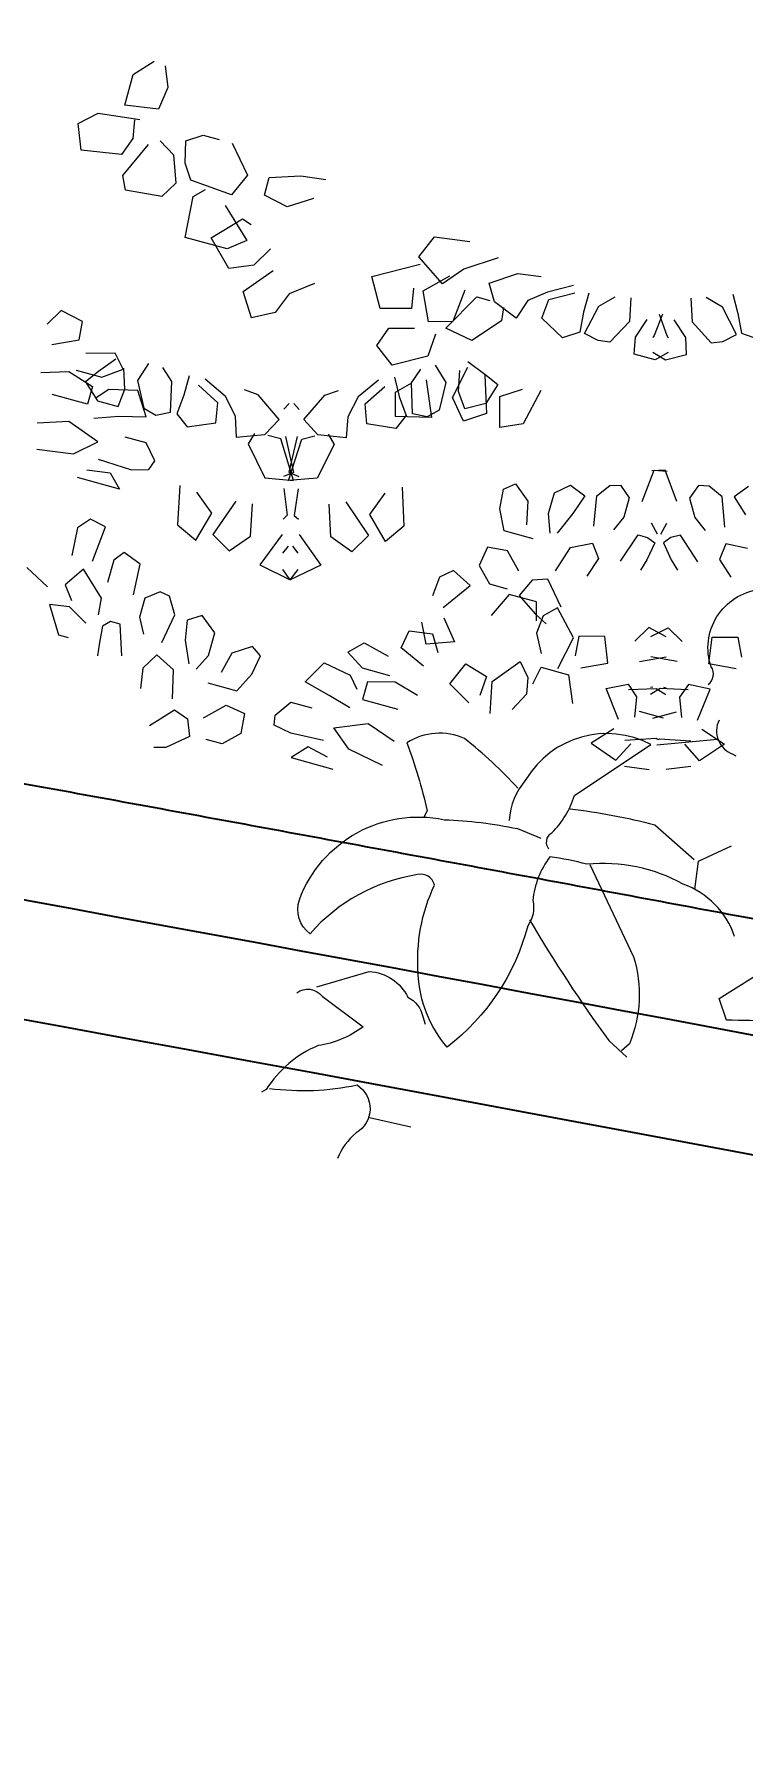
# Model space of a CAD drawing. Header units: metres. Extents: x 10 to 239, y 2 to 253.
# Drawn here: x 83.03 to 83.631, y 170.955 to 172.418 of the extents above; entities that cross this region are included whole.
import ezdxf

# ---------------------------------------------------------------- set-up
doc = ezdxf.new("R2010")
doc.units = ezdxf.units.M
doc.header["$MEASUREMENT"] = 0
doc.layers.get('Defpoints').update_dxf_attribs({"color": 9})
doc.layers.add('-cotas', color=252, linetype='Continuous')
doc.layers.add('1', color=7, linetype='Continuous')
doc.layers.add('bloques veg', color=7, linetype='Continuous', lineweight=0, true_color=0xbbd5a5)
doc.styles.get("Standard").update_dxf_attribs({"font": 'arial.ttf'})
doc.dimstyles.get("Standard").update_dxf_attribs({"dimtxt": 0.18, "dimasz": 0.18, "dimexe": 0.18, "dimexo": 0.0625, "dimgap": 0.09, "dimtad": 0, "dimtih": 1, "dimtoh": 1, "dimdec": 4, "dimzin": 0, "dimdsep": 46, "dimtxsty": 'Standard', "dimcen": 0.09, "dimadec": 0, "dimazin": 0, "dimtfac": 1, "dimtdec": 4, "dimtofl": 0, "dimtmove": 0, "dimatfit": 3, "dimfxl": 1, "dimtolj": 1, "dimtzin": 0, "dimarcsym": 0})

# ---------------------------------------------------------------- blocks, each defined once
blk = doc.blocks.new('A$C510C2C19')
at = {"layer": 'bloques veg'}
for points in [[(233.65, 302.13, 0.4142), (234.5, 312.34, -0.472687), (258.33, 358.3, -0.53009), (285.57, 312.34, 0.260727), (284.72, 296.17), (285.57, 294.47)], [(241.48, 282.55, 0.442368), (250.84, 263.83), (252.54, 262.98)], [(151.26, 201.7, -0.449051), (152.11, 211.06, 0.125443), (163.18, 233.19), (204.03, 265.53, 0.401047), (135.09, 240, 0.163773), (127.43, 216.17)], [(130.84, 234.89, 0.03952), (98.5, 260.43, 0.257141), (66.16, 255.32, -0.03508), (80.63, 217.87), (78.92, 213.62)], [(161.48, 225.53, -0.032883), (209.99, 220.43), (233.82, 202.55)], [(260.2, 160.85, 0.228485), (228.71, 188.09, 0.153412), (173.39, 194.89, 0.03476), (152.11, 197.45, 0.136078), (144.46, 171.91, -0.226822), (142.75, 157.45, -0.168655), (102.75, 85.11, -0.166977), (83.18, 125.11, -0.132034), (88.29, 176.17, 0.4142), (78.07, 181.28, 0.176117), (20.2, 142.98, -0.333328), (12.54, 161.7, -0.370255), (90.84, 213.62, -0.04158), (132.54, 211.91), (146.16, 207.66)], [(175.09, 194.89), (204.03, 144.68, -0.172211), (205.73, 95.32), (201.48, 91.06)], [(143.6, 160.85, 0.024628), (193.82, 96.17), (204.88, 87.66)], [(332.54, 115.74, 0.090576), (285.73, 114.89, -0.006271), (259.35, 113.19), (254.24, 125.11), (290.84, 152.34), (345.31, 154.04), (368.29, 144.68, 0.068298), (377.65, 130.21), (395.52, 127.66), (398.92, 128.51), (399.77, 125.96), (427.01, 106.38, -0.125), (453.39, 98.72), (449.99, 87.66)], [(26.38, 113.19), (55.32, 124.26, -0.273697), (78.3, 111.49, -0.236053), (87.66, 101.28), (89.36, 97.02)], [(15.32, 108.94, -0.4142), (29.79, 108.09), (54.47, 92.77, -0.123093), (29.79, 80, 0.156387), (2.55, 52.77), (0, 51.06)], [(4.26, 53.62, 0.084976), (53.62, 59.57, -0.560455), (55.32, 32.34, 0.122009), (45.96, 17.02)]]:
    blk.add_lwpolyline(points, format="xyb", dxfattribs=at)
for points in [[(241.48, 271.49), (207.43, 265.53)], [(235.52, 185.53), (236.37, 201.7), (254.24, 211.91)], [(62.13, 41.7), (85.96, 38.3)]]:
    blk.add_lwpolyline(points, dxfattribs=at)
blk = doc.blocks.new('A$C0C3707A3')
at = {"layer": 'bloques veg'}
for p, q in [((1.1335, 0.4979), (1.1476, 0.5069)), ((1.1549, 0.5038), (1.1568, 0.4893)), ((1.128, 0.4773), (1.1335, 0.4979)), ((1.1568, 0.4893), (1.1506, 0.4747)), ((1.1506, 0.4747), (1.128, 0.4773)), ((1.0967, 0.4647), (1.1102, 0.4716)), ((1.0989, 0.4467), (1.0967, 0.4647)), ((1.1102, 0.4716), (1.1382, 0.4675)), ((1.1347, 0.4673), (1.1336, 0.4548)), ((1.1336, 0.4548), (1.1261, 0.444)), ((1.1519, 0.4534), (1.161, 0.444)), ((1.1688, 0.4384), (1.1693, 0.4534)), ((1.1693, 0.4534), (1.1808, 0.4573)), ((1.1808, 0.4573), (1.1917, 0.4544)), ((1.1261, 0.444), (1.0989, 0.4467)), ((1.1269, 0.4298), (1.1442, 0.4508)), ((1.161, 0.444), (1.1628, 0.4249)), ((1.2004, 0.4521), (1.2109, 0.4306)), ((1.1289, 0.42), (1.1269, 0.4298)), ((1.1727, 0.4269), (1.1688, 0.4384)), ((1.2109, 0.4306), (1.2003, 0.4172)), ((1.2256, 0.429), (1.2469, 0.4303)), ((1.2469, 0.4303), (1.2637, 0.4281)), ((1.1534, 0.4158), (1.1289, 0.42)), ((1.1628, 0.4249), (1.1534, 0.4158)), ((1.2003, 0.4172), (1.1727, 0.4269)), ((1.1744, 0.416), (1.1827, 0.4207)), ((1.2224, 0.4171), (1.2256, 0.429)), ((1.1693, 0.3882), (1.1744, 0.416)), ((1.1961, 0.4101), (1.2107, 0.3865)), ((1.2378, 0.4094), (1.2224, 0.4171)), ((1.2556, 0.4151), (1.2378, 0.4094)), ((1.1867, 0.3882), (1.2077, 0.4012)), ((1.2077, 0.4012), (1.2136, 0.3973)), ((1.1975, 0.3807), (1.1693, 0.3882)), ((1.1987, 0.3676), (1.1867, 0.3882)), ((1.2107, 0.3865), (1.1975, 0.3807)), ((1.3267, 0.3763), (1.3372, 0.3898)), ((1.3372, 0.3898), (1.3609, 0.3869)), ((1.2267, 0.381), (1.2156, 0.37)), ((1.2951, 0.3627), (1.3277, 0.3714)), ((1.3427, 0.3581), (1.3267, 0.3763)), ((1.3801, 0.376), (1.357, 0.3682)), ((1.2156, 0.37), (1.1987, 0.3676)), ((1.2085, 0.3522), (1.2286, 0.3665)), ((1.301, 0.3413), (1.2951, 0.3627)), ((1.3298, 0.3534), (1.3477, 0.3637)), ((1.357, 0.3682), (1.3427, 0.3581)), ((1.3743, 0.3589), (1.3935, 0.3654)), ((1.3935, 0.3654), (1.4093, 0.3635)), ((1.2142, 0.3343), (1.2085, 0.3522)), ((1.2395, 0.3508), (1.2303, 0.3382)), ((1.2566, 0.3579), (1.2395, 0.3508)), ((1.3233, 0.3551), (1.322, 0.3415)), ((1.3336, 0.3326), (1.3298, 0.3534)), ((1.3452, 0.3283), (1.366, 0.3495)), ((1.3579, 0.354), (1.3499, 0.3329)), ((1.366, 0.3495), (1.3747, 0.3472)), ((1.3779, 0.3463), (1.3743, 0.3589)), ((1.4135, 0.3531), (1.4003, 0.3473)), ((1.4099, 0.3354), (1.4145, 0.3481)), ((1.431, 0.3577), (1.4135, 0.3531)), ((1.4145, 0.3481), (1.432, 0.3528)), ((1.4413, 0.3526), (1.4378, 0.3396)), ((1.4482, 0.3438), (1.4592, 0.3501)), ((1.4696, 0.3497), (1.4688, 0.3336)), ((1.5101, 0.3497), (1.511, 0.3336)), ((1.5315, 0.3438), (1.5205, 0.3501)), ((1.5384, 0.3526), (1.5419, 0.3396)), ((1.0861, 0.3384), (1.0767, 0.3293)), ((1.1005, 0.3311), (1.0861, 0.3384)), ((1.2303, 0.3382), (1.2142, 0.3343)), ((1.322, 0.3415), (1.301, 0.3413)), ((1.3925, 0.3354), (1.3779, 0.3463)), ((1.3839, 0.3424), (1.3826, 0.3334)), ((1.4003, 0.3473), (1.3925, 0.3354)), ((1.4378, 0.3396), (1.4354, 0.3263)), ((1.4386, 0.3254), (1.4482, 0.3438)), ((1.491, 0.3387), (1.4855, 0.3244)), ((1.4888, 0.3387), (1.4942, 0.3244)), ((1.5411, 0.3254), (1.5315, 0.3438)), ((1.5419, 0.3396), (1.5443, 0.3263)), ((1.0984, 0.3188), (1.1005, 0.3311)), ((1.2989, 0.3163), (1.3068, 0.3281)), ((1.3068, 0.3281), (1.3242, 0.3281)), ((1.3499, 0.3329), (1.3336, 0.3326)), ((1.3628, 0.3201), (1.3452, 0.3283)), ((1.3826, 0.3334), (1.3628, 0.3201)), ((1.4239, 0.3224), (1.4099, 0.3354)), ((1.4354, 0.3263), (1.4239, 0.3224)), ((1.4478, 0.3206), (1.4386, 0.3254)), ((1.4688, 0.3336), (1.4557, 0.3196)), ((1.473, 0.3232), (1.4808, 0.335)), ((1.5068, 0.3232), (1.4989, 0.335)), ((1.511, 0.3336), (1.524, 0.3196)), ((1.5319, 0.3206), (1.5411, 0.3254)), ((1.5443, 0.3263), (1.5559, 0.3224)), ((1.08, 0.3156), (1.0984, 0.3188)), ((1.3093, 0.303), (1.2989, 0.3163)), ((1.3383, 0.3243), (1.3332, 0.3094)), ((1.4557, 0.3196), (1.4478, 0.3206)), ((1.4722, 0.3117), (1.473, 0.3232)), ((1.4855, 0.3244), (1.4847, 0.3229)), ((1.4942, 0.3244), (1.495, 0.3229)), ((1.5075, 0.3117), (1.5068, 0.3232)), ((1.524, 0.3196), (1.5319, 0.3206)), ((1.1227, 0.31), (1.1028, 0.3095)), ((1.1231, 0.306), (1.1115, 0.2974)), ((1.128, 0.2993), (1.1227, 0.31)), ((1.1451, 0.3032), (1.1379, 0.2916)), ((1.3332, 0.3094), (1.3093, 0.303)), ((1.3381, 0.3032), (1.3454, 0.2916)), ((1.3501, 0.2816), (1.3603, 0.3022)), ((1.3602, 0.306), (1.3718, 0.2974)), ((1.4863, 0.308), (1.4722, 0.3117)), ((1.4847, 0.313), (1.4934, 0.308)), ((1.495, 0.313), (1.4863, 0.308)), ((1.4934, 0.308), (1.5075, 0.3117)), ((1.0726, 0.2966), (1.0914, 0.2974)), ((1.0914, 0.2974), (1.1074, 0.2873)), ((1.0964, 0.2984), (1.1137, 0.2938)), ((1.1115, 0.2974), (1.1027, 0.2905)), ((1.1027, 0.2905), (1.1109, 0.2778)), ((1.1137, 0.2938), (1.128, 0.2993)), ((1.1293, 0.2857), (1.1285, 0.2999)), ((1.1379, 0.2916), (1.1422, 0.2729)), ((1.161, 0.2912), (1.1547, 0.3006)), ((1.1601, 0.2705), (1.161, 0.2912)), ((1.1725, 0.2951), (1.169, 0.282)), ((1.1833, 0.293), (1.1968, 0.2816)), ((1.3, 0.293), (1.2864, 0.2816)), ((1.3108, 0.2951), (1.3142, 0.282)), ((1.3115, 0.285), (1.3225, 0.2914)), ((1.3223, 0.2912), (1.3286, 0.3006)), ((1.3232, 0.2705), (1.3223, 0.2912)), ((1.3323, 0.2934), (1.336, 0.268)), ((1.3454, 0.2916), (1.3411, 0.2729)), ((1.354, 0.2857), (1.3548, 0.2999)), ((1.3717, 0.2968), (1.3729, 0.2709)), ((1.3718, 0.2974), (1.3806, 0.2905)), ((1.3806, 0.2905), (1.3724, 0.2778)), ((1.1042, 0.2754), (1.0803, 0.2818)), ((1.1074, 0.2873), (1.1042, 0.2754)), ((1.1185, 0.2855), (1.11, 0.2797)), ((1.1381, 0.2849), (1.1185, 0.2855)), ((1.125, 0.274), (1.1293, 0.2857)), ((1.1438, 0.2671), (1.1381, 0.2849)), ((1.169, 0.282), (1.1645, 0.2693)), ((1.1921, 0.277), (1.179, 0.2887)), ((1.1968, 0.2816), (1.2037, 0.2681)), ((1.2192, 0.2826), (1.21, 0.2858)), ((1.2334, 0.266), (1.2192, 0.2826)), ((1.2499, 0.266), (1.2641, 0.2826)), ((1.2641, 0.2826), (1.2733, 0.2858)), ((1.2864, 0.2816), (1.2796, 0.2681)), ((1.2912, 0.277), (1.3043, 0.2887)), ((1.3118, 0.2686), (1.3115, 0.285)), ((1.3142, 0.282), (1.3188, 0.2693)), ((1.3575, 0.2657), (1.3501, 0.2816)), ((1.3583, 0.274), (1.354, 0.2857)), ((1.3818, 0.2825), (1.3971, 0.2876)), ((1.382, 0.2615), (1.3818, 0.2825)), ((1.4096, 0.2866), (1.3978, 0.2642)), ((1.1086, 0.2661), (1.1253, 0.2674)), ((1.1109, 0.2778), (1.125, 0.274)), ((1.1253, 0.2674), (1.1438, 0.2671)), ((1.1422, 0.2729), (1.1503, 0.2684)), ((1.1503, 0.2684), (1.1601, 0.2705)), ((1.1645, 0.2693), (1.1714, 0.2605)), ((1.1908, 0.2634), (1.1921, 0.277)), ((1.2037, 0.2681), (1.2046, 0.2539)), ((1.24, 0.2769), (1.2365, 0.2729)), ((1.2433, 0.2769), (1.2468, 0.2729)), ((1.2796, 0.2681), (1.2787, 0.2539)), ((1.2925, 0.2634), (1.2912, 0.277)), ((1.336, 0.268), (1.3118, 0.2686)), ((1.3188, 0.2693), (1.3119, 0.2605)), ((1.333, 0.2684), (1.3232, 0.2705)), ((1.3411, 0.2729), (1.333, 0.2684)), ((1.3729, 0.2709), (1.3575, 0.2657)), ((1.3724, 0.2778), (1.3583, 0.274)), ((1.0917, 0.2636), (1.0704, 0.2623)), ((1.1114, 0.2502), (1.0917, 0.2636)), ((1.1714, 0.2605), (1.1908, 0.2634)), ((1.2046, 0.2539), (1.2237, 0.2558)), ((1.2169, 0.2564), (1.2127, 0.2494)), ((1.2237, 0.2558), (1.2334, 0.266)), ((1.2596, 0.2558), (1.2499, 0.266)), ((1.2787, 0.2539), (1.2596, 0.2558)), ((1.2664, 0.2564), (1.2706, 0.2494)), ((1.3119, 0.2605), (1.2925, 0.2634)), ((1.3978, 0.2642), (1.382, 0.2615)), ((1.0704, 0.2449), (1.0951, 0.2418)), ((1.0951, 0.2418), (1.1114, 0.2502)), ((1.1438, 0.2497), (1.1297, 0.2534)), ((1.1499, 0.2376), (1.1438, 0.2497)), ((1.2127, 0.2494), (1.224, 0.2266)), ((1.2345, 0.2529), (1.2258, 0.2552)), ((1.2433, 0.2249), (1.2345, 0.2529)), ((1.2378, 0.2546), (1.2432, 0.2304)), ((1.24, 0.2249), (1.2488, 0.2529)), ((1.2455, 0.2546), (1.2401, 0.2304)), ((1.2488, 0.2529), (1.2575, 0.2552)), ((1.2706, 0.2494), (1.2593, 0.2266)), ((1.1117, 0.2385), (1.1342, 0.2313)), ((1.1459, 0.2316), (1.1499, 0.2376)), ((1.4782, 0.2124), (1.4862, 0.2335)), ((1.4936, 0.2335), (1.4847, 0.233)), ((1.4862, 0.2335), (1.495, 0.233)), ((1.5016, 0.2124), (1.4936, 0.2335)), ((1.1261, 0.2183), (1.0979, 0.2259)), ((1.104, 0.2312), (1.1197, 0.2293)), ((1.1197, 0.2293), (1.1261, 0.2183)), ((1.1342, 0.2313), (1.1459, 0.2316)), ((1.1667, 0.221), (1.1654, 0.1946)), ((1.224, 0.2266), (1.2433, 0.2249)), ((1.2432, 0.2304), (1.2365, 0.2276)), ((1.2593, 0.2266), (1.24, 0.2249)), ((1.2401, 0.2304), (1.2468, 0.2276)), ((1.3166, 0.221), (1.3179, 0.1946)), ((1.3848, 0.22), (1.3928, 0.2237)), ((1.3928, 0.2237), (1.4013, 0.2121)), ((1.4191, 0.2178), (1.4298, 0.223)), ((1.4298, 0.223), (1.4395, 0.2158)), ((1.4477, 0.2159), (1.4565, 0.2229)), ((1.4565, 0.2229), (1.4636, 0.2233)), ((1.4636, 0.2233), (1.4695, 0.2147)), ((1.5161, 0.2233), (1.5102, 0.2147)), ((1.5232, 0.2229), (1.5161, 0.2233)), ((1.532, 0.2159), (1.5232, 0.2229)), ((1.5499, 0.223), (1.5402, 0.2158)), ((1.1884, 0.2024), (1.1783, 0.2167)), ((1.2046, 0.2108), (1.1893, 0.1882)), ((1.2146, 0.1872), (1.2158, 0.209)), ((1.2368, 0.2194), (1.2393, 0.2014)), ((1.2465, 0.2194), (1.244, 0.2014)), ((1.2687, 0.1872), (1.2675, 0.209)), ((1.2786, 0.2108), (1.294, 0.1882)), ((1.2949, 0.2024), (1.305, 0.2167)), ((1.3824, 0.2067), (1.3848, 0.22)), ((1.4013, 0.2121), (1.4005, 0.196)), ((1.4153, 0.2037), (1.4191, 0.2178)), ((1.4395, 0.2158), (1.4317, 0.2039)), ((1.4457, 0.1955), (1.4477, 0.2159)), ((1.4695, 0.2147), (1.466, 0.2017)), ((1.5102, 0.2147), (1.5137, 0.2017)), ((1.534, 0.1955), (1.532, 0.2159)), ((1.5402, 0.2158), (1.548, 0.2039)), ((1.1067, 0.1979), (1.0981, 0.1921)), ((1.1169, 0.1929), (1.1067, 0.1979)), ((1.1778, 0.1843), (1.1884, 0.2024)), ((1.2393, 0.2014), (1.2365, 0.1989)), ((1.244, 0.2014), (1.2468, 0.1989)), ((1.3055, 0.1843), (1.2949, 0.2024)), ((1.3854, 0.1919), (1.3824, 0.2067)), ((1.4165, 0.1906), (1.4153, 0.2037)), ((1.4317, 0.2039), (1.4211, 0.1905)), ((1.466, 0.2017), (1.459, 0.1931)), ((1.4888, 0.1904), (1.4847, 0.1978)), ((1.4909, 0.1904), (1.495, 0.1978)), ((1.5137, 0.2017), (1.5207, 0.1931)), ((1.0981, 0.1921), (1.0943, 0.1733)), ((1.1084, 0.1696), (1.1169, 0.1929)), ((1.1654, 0.1946), (1.1778, 0.1843)), ((1.1893, 0.1882), (1.2003, 0.1771)), ((1.2003, 0.1771), (1.2146, 0.1872)), ((1.2359, 0.1885), (1.2211, 0.168)), ((1.2474, 0.1885), (1.2622, 0.168)), ((1.283, 0.1771), (1.2687, 0.1872)), ((1.294, 0.1882), (1.283, 0.1771)), ((1.3179, 0.1946), (1.3055, 0.1843)), ((1.405, 0.1867), (1.3854, 0.1919)), ((1.4639, 0.172), (1.4756, 0.1898)), ((1.4756, 0.1898), (1.4821, 0.1881)), ((1.4821, 0.1881), (1.487, 0.1845)), ((1.4976, 0.1881), (1.4928, 0.1845)), ((1.5041, 0.1898), (1.4976, 0.1881)), ((1.5159, 0.172), (1.5041, 0.1898)), ((1.1297, 0.1755), (1.1226, 0.1704)), ((1.1405, 0.1679), (1.1297, 0.1755)), ((1.2365, 0.1759), (1.2402, 0.1807)), ((1.2468, 0.1759), (1.2431, 0.1807)), ((1.3743, 0.1809), (1.3687, 0.1685)), ((1.3877, 0.1785), (1.3743, 0.1809)), ((1.3956, 0.1647), (1.3877, 0.1785)), ((1.4201, 0.1651), (1.4302, 0.1811)), ((1.4302, 0.1811), (1.445, 0.1841)), ((1.445, 0.1841), (1.4492, 0.1736)), ((1.487, 0.1845), (1.4816, 0.1731)), ((1.4928, 0.1845), (1.4981, 0.1731)), ((1.5347, 0.1841), (1.5306, 0.1736)), ((1.5495, 0.1811), (1.5347, 0.1841)), ((1.0781, 0.1521), (1.0641, 0.1651)), ((1.1023, 0.1642), (1.0901, 0.1535)), ((1.1145, 0.1447), (1.1023, 0.1642)), ((1.1226, 0.1704), (1.1185, 0.1552)), ((1.1361, 0.147), (1.1405, 0.1679)), ((1.2211, 0.168), (1.2416, 0.1579)), ((1.2416, 0.1579), (1.2365, 0.1649)), ((1.2622, 0.168), (1.2416, 0.1579)), ((1.2416, 0.1579), (1.2468, 0.1649)), ((1.3514, 0.1649), (1.3421, 0.1605)), ((1.3627, 0.1549), (1.3514, 0.1649)), ((1.3687, 0.1685), (1.3758, 0.1561)), ((1.4492, 0.1736), (1.4413, 0.1618)), ((1.4816, 0.1731), (1.4774, 0.1661)), ((1.4981, 0.1731), (1.5023, 0.1661)), ((1.5306, 0.1736), (1.5384, 0.1618)), ((1.0901, 0.1535), (1.0943, 0.1431)), ((1.3421, 0.1605), (1.3375, 0.1477)), ((1.3448, 0.14), (1.3627, 0.1549)), ((1.3758, 0.1561), (1.3878, 0.1529)), ((1.4045, 0.1589), (1.3959, 0.1484)), ((1.4151, 0.1595), (1.4045, 0.1589)), ((1.4241, 0.1408), (1.4151, 0.1595)), ((1.0931, 0.1387), (1.0795, 0.1401)), ((1.0795, 0.1401), (1.0857, 0.1198)), ((1.1127, 0.1335), (1.1145, 0.1447)), ((1.1437, 0.145), (1.1402, 0.132)), ((1.1541, 0.1492), (1.1437, 0.145)), ((1.1603, 0.1463), (1.1541, 0.1492)), ((1.1639, 0.1337), (1.1603, 0.1463)), ((1.3891, 0.149), (1.3771, 0.1348)), ((1.4075, 0.1441), (1.3891, 0.149)), ((1.3959, 0.1484), (1.4066, 0.1362)), ((1.4076, 0.1313), (1.4075, 0.1441)), ((1.4216, 0.1403), (1.412, 0.1347)), ((1.4325, 0.12), (1.4216, 0.1403)), ((1.1041, 0.1277), (1.0931, 0.1387)), ((1.1208, 0.129), (1.1153, 0.1258)), ((1.1273, 0.1273), (1.1208, 0.129)), ((1.1402, 0.132), (1.143, 0.1207)), ((1.1554, 0.1151), (1.1639, 0.1337)), ((1.1723, 0.1303), (1.171, 0.1167)), ((1.1825, 0.1334), (1.1723, 0.1303)), ((1.191, 0.1218), (1.1825, 0.1334)), ((1.3334, 0.1151), (1.3304, 0.1299)), ((1.3452, 0.1329), (1.3525, 0.1169)), ((1.4066, 0.1362), (1.4141, 0.1295)), ((1.412, 0.1347), (1.4077, 0.1231)), ((1.0857, 0.1198), (1.0922, 0.118)), ((1.1153, 0.1258), (1.1135, 0.1147)), ((1.1286, 0.106), (1.1273, 0.1273)), ((1.171, 0.1167), (1.1737, 0.1009)), ((1.1869, 0.1066), (1.191, 0.1218)), ((1.3165, 0.1126), (1.3219, 0.124)), ((1.3219, 0.124), (1.3376, 0.1221)), ((1.3525, 0.1169), (1.3334, 0.1151)), ((1.3376, 0.1221), (1.3412, 0.1095)), ((1.4077, 0.1231), (1.411, 0.1094)), ((1.4223, 0.0994), (1.4325, 0.12)), ((1.4363, 0.1213), (1.4339, 0.1079)), ((1.4537, 0.1212), (1.4363, 0.1213)), ((1.4559, 0.1032), (1.4537, 0.1212)), ((1.4833, 0.1273), (1.4739, 0.1182)), ((1.495, 0.1213), (1.4833, 0.1273)), ((1.4847, 0.1213), (1.4964, 0.1273)), ((1.4964, 0.1273), (1.5059, 0.1182)), ((1.5238, 0.1032), (1.526, 0.1212)), ((1.526, 0.1212), (1.5434, 0.1213)), ((1.5434, 0.1213), (1.5458, 0.1079)), ((1.1135, 0.1147), (1.1122, 0.1057)), ((1.152, 0.1067), (1.1426, 0.0976)), ((1.1633, 0.0967), (1.152, 0.1067)), ((1.1786, 0.0972), (1.1869, 0.1066)), ((1.2025, 0.1083), (1.1954, 0.0951)), ((1.2165, 0.1127), (1.2025, 0.1083)), ((1.2161, 0.0942), (1.2218, 0.1066)), ((1.2218, 0.1066), (1.2165, 0.1127)), ((1.2807, 0.1094), (1.2917, 0.1158)), ((1.2906, 0.0986), (1.2807, 0.1094)), ((1.2917, 0.1158), (1.3079, 0.1068)), ((1.3318, 0.1004), (1.3165, 0.1126)), ((1.4772, 0.1045), (1.495, 0.1076)), ((1.5026, 0.1045), (1.4847, 0.1076)), ((1.1426, 0.0976), (1.1413, 0.084)), ((1.1627, 0.0771), (1.1633, 0.0967)), ((1.2061, 0.0829), (1.2161, 0.0942)), ((1.252, 0.0892), (1.2648, 0.1021)), ((1.2648, 0.1021), (1.2824, 0.0939)), ((1.2824, 0.0939), (1.2869, 0.0845)), ((1.3091, 0.0937), (1.2906, 0.0986)), ((1.3496, 0.0886), (1.3602, 0.1021)), ((1.3602, 0.1021), (1.3742, 0.0937)), ((1.3742, 0.0937), (1.3697, 0.0809)), ((1.378, 0.0903), (1.3968, 0.1039)), ((1.3968, 0.1039), (1.402, 0.0932)), ((1.402, 0.0932), (1.4013, 0.0818)), ((1.4055, 0.0888), (1.4109, 0.1001)), ((1.4109, 0.1001), (1.4293, 0.0952)), ((1.4293, 0.0952), (1.4323, 0.0758)), ((1.4376, 0.1), (1.4559, 0.1032)), ((1.5422, 0.1), (1.5238, 0.1032)), ((1.1866, 0.0881), (1.2061, 0.0829)), ((1.2682, 0.0802), (1.252, 0.0892)), ((1.294, 0.0896), (1.2908, 0.0776)), ((1.3126, 0.0893), (1.294, 0.0896)), ((1.3277, 0.0806), (1.3126, 0.0893)), ((1.3625, 0.0759), (1.3496, 0.0886)), ((1.3768, 0.0686), (1.378, 0.0903)), ((1.4013, 0.0818), (1.3916, 0.0716)), ((1.4548, 0.0861), (1.4696, 0.0891)), ((1.4632, 0.0652), (1.4548, 0.0861)), ((1.4696, 0.0891), (1.4754, 0.0805)), ((1.4698, 0.0855), (1.4886, 0.0863)), ((1.4862, 0.0873), (1.4847, 0.0869)), ((1.4911, 0.0863), (1.4847, 0.0823)), ((1.4886, 0.0863), (1.495, 0.0823)), ((1.51, 0.0855), (1.4911, 0.0863)), ((1.4935, 0.0873), (1.495, 0.0869)), ((1.5102, 0.0891), (1.5043, 0.0805)), ((1.5249, 0.0861), (1.5102, 0.0891)), ((1.5166, 0.0652), (1.5249, 0.0861)), ((1.1474, 0.0591), (1.1642, 0.0697)), ((1.1642, 0.0697), (1.1731, 0.0638)), ((1.1838, 0.0644), (1.1989, 0.0732)), ((1.1989, 0.0732), (1.2113, 0.0675)), ((1.232, 0.0666), (1.2425, 0.0754)), ((1.2425, 0.0754), (1.2567, 0.0717)), ((1.2823, 0.0718), (1.2682, 0.0802)), ((1.2908, 0.0776), (1.3147, 0.0712)), ((1.4754, 0.0805), (1.4741, 0.0669)), ((1.4935, 0.0664), (1.4774, 0.0707)), ((1.4863, 0.0664), (1.5023, 0.0707)), ((1.5043, 0.0805), (1.5056, 0.0669)), ((1.1731, 0.0638), (1.1745, 0.0518)), ((1.2113, 0.0675), (1.2089, 0.0542)), ((1.2314, 0.0598), (1.232, 0.0666)), ((1.2427, 0.0545), (1.2314, 0.0598)), ((1.2717, 0.0583), (1.2946, 0.0615)), ((1.2818, 0.044), (1.2717, 0.0583)), ((1.2946, 0.0615), (1.3124, 0.0497)), ((1.4603, 0.059), (1.4449, 0.0491)), ((1.5194, 0.059), (1.5348, 0.0491)), ((1.1745, 0.0518), (1.1586, 0.0444)), ((1.1965, 0.0471), (1.1857, 0.05)), ((1.2089, 0.0542), (1.1965, 0.0471)), ((1.2647, 0.0497), (1.2427, 0.0545)), ((1.4449, 0.0491), (1.4616, 0.0377)), ((1.4616, 0.0377), (1.4716, 0.049)), ((1.4888, 0.0525), (1.4676, 0.0512)), ((1.4896, 0.052), (1.4888, 0.0525)), ((1.4901, 0.052), (1.4909, 0.0525)), ((1.4909, 0.0525), (1.5122, 0.0512)), ((1.5181, 0.0377), (1.5081, 0.049)), ((1.5348, 0.0491), (1.5181, 0.0377)), ((1.1586, 0.0444), (1.1504, 0.0443)), ((1.2543, 0.0455), (1.243, 0.0381)), ((1.243, 0.0381), (1.2712, 0.0305)), ((1.2675, 0.0385), (1.2543, 0.0455)), ((1.3045, 0.0332), (1.2818, 0.044)), ((1.4675, 0.0338), (1.4842, 0.0317)), ((1.5122, 0.0338), (1.4956, 0.0317))]:
    blk.add_line(p, q, dxfattribs=at)
blk = doc.blocks.new('*D90')
at = {"layer": '-cotas', "color": 0, "lineweight": -2, "transparency": 16777216}
for p, q in [((35.5997, 175.5332), (35.5997, 162.1857)), ((89.3642, 175.5332), (89.3642, 162.1857)), ((35.7797, 162.3657), (58.2102, 162.3657)), ((89.1842, 162.3657), (59.8709, 162.3657))]:
    blk.add_line(p, q, dxfattribs=at)
at = {"layer": '-cotas', "color": 0, "transparency": 16777216}
for points in [[(35.7797, 162.3957), (35.7797, 162.3357), (35.5997, 162.3657)], [(89.1842, 162.3957), (89.1842, 162.3357), (89.3642, 162.3657)]]:
    blk.add_solid(points, dxfattribs=at)
at = {"layer": 'Defpoints', "color": 0, "transparency": 16777216}
for p in [(35.5997, 175.5957), (89.3642, 175.5957), (89.3642, 162.3657)]:
    blk.add_point(p, dxfattribs=at)
at = {"layer": '-cotas', "color": 0, "transparency": 16777216, "insert": (59.0405, 162.3657), "char_height": 0.3, "attachment_point": 5}
blk.add_mtext('\\A1;53.7645', dxfattribs=at)

msp = doc.modelspace()

# ---------------------------------------------------------------- linework, layer by layer
at = {"layer": '1'}
for radius, start, end in [(130.60066, 77.2146481, 83.2715595), (130.70066, 77.8113184, 80.0237034)]:
    msp.add_arc((59.4886, 43.1172), radius, start, end, dxfattribs=at)
msp.add_rational_spline([(82.12754, 171.94114), (83.77541, 171.65155), (85.4173, 171.33042), (87.05261, 170.97788)], [0.999259473034, 0.99928366517, 0.999430492468, 0.999699954927], degree=3, dxfattribs=at)

# ---------------------------------------------------------------- block references
at = {"layer": 'bloques veg', "color": 2}
for name, p, xscale, yscale, zscale, rotation in [('A$C0C3707A3', (81.68121, 171.7655), 1.260409816243446, 1.260409816243446, 1.260409816243446, 359.6145960760396), ('A$C510C2C19', (83.21685, 171.44236), 0.00149741964900264, 0.00149741964900264, 0.00149741964900264, 355.3650923835385)]:
    msp.add_blockref(name, p, dxfattribs=dict(at, xscale=xscale, yscale=yscale, zscale=zscale, rotation=rotation))

# ---------------------------------------------------------------- dimensions: what is measured, and where the dimension line sits
at = {"layer": '-cotas'}
dim = msp.add_linear_dim(base=(89.36416, 162.36569), p1=(35.59966, 175.59571), p2=(89.36416, 175.59571), angle=0, dimstyle='Standard', override={"dimtxt": 0.3}, dxfattribs=at)
dim.commit()
dim.dimension.update_dxf_attribs({"geometry": '*D90', "text_midpoint": (59.04055, 162.36569), "dimtype": 161})

doc.saveas('drawing.dxf')
